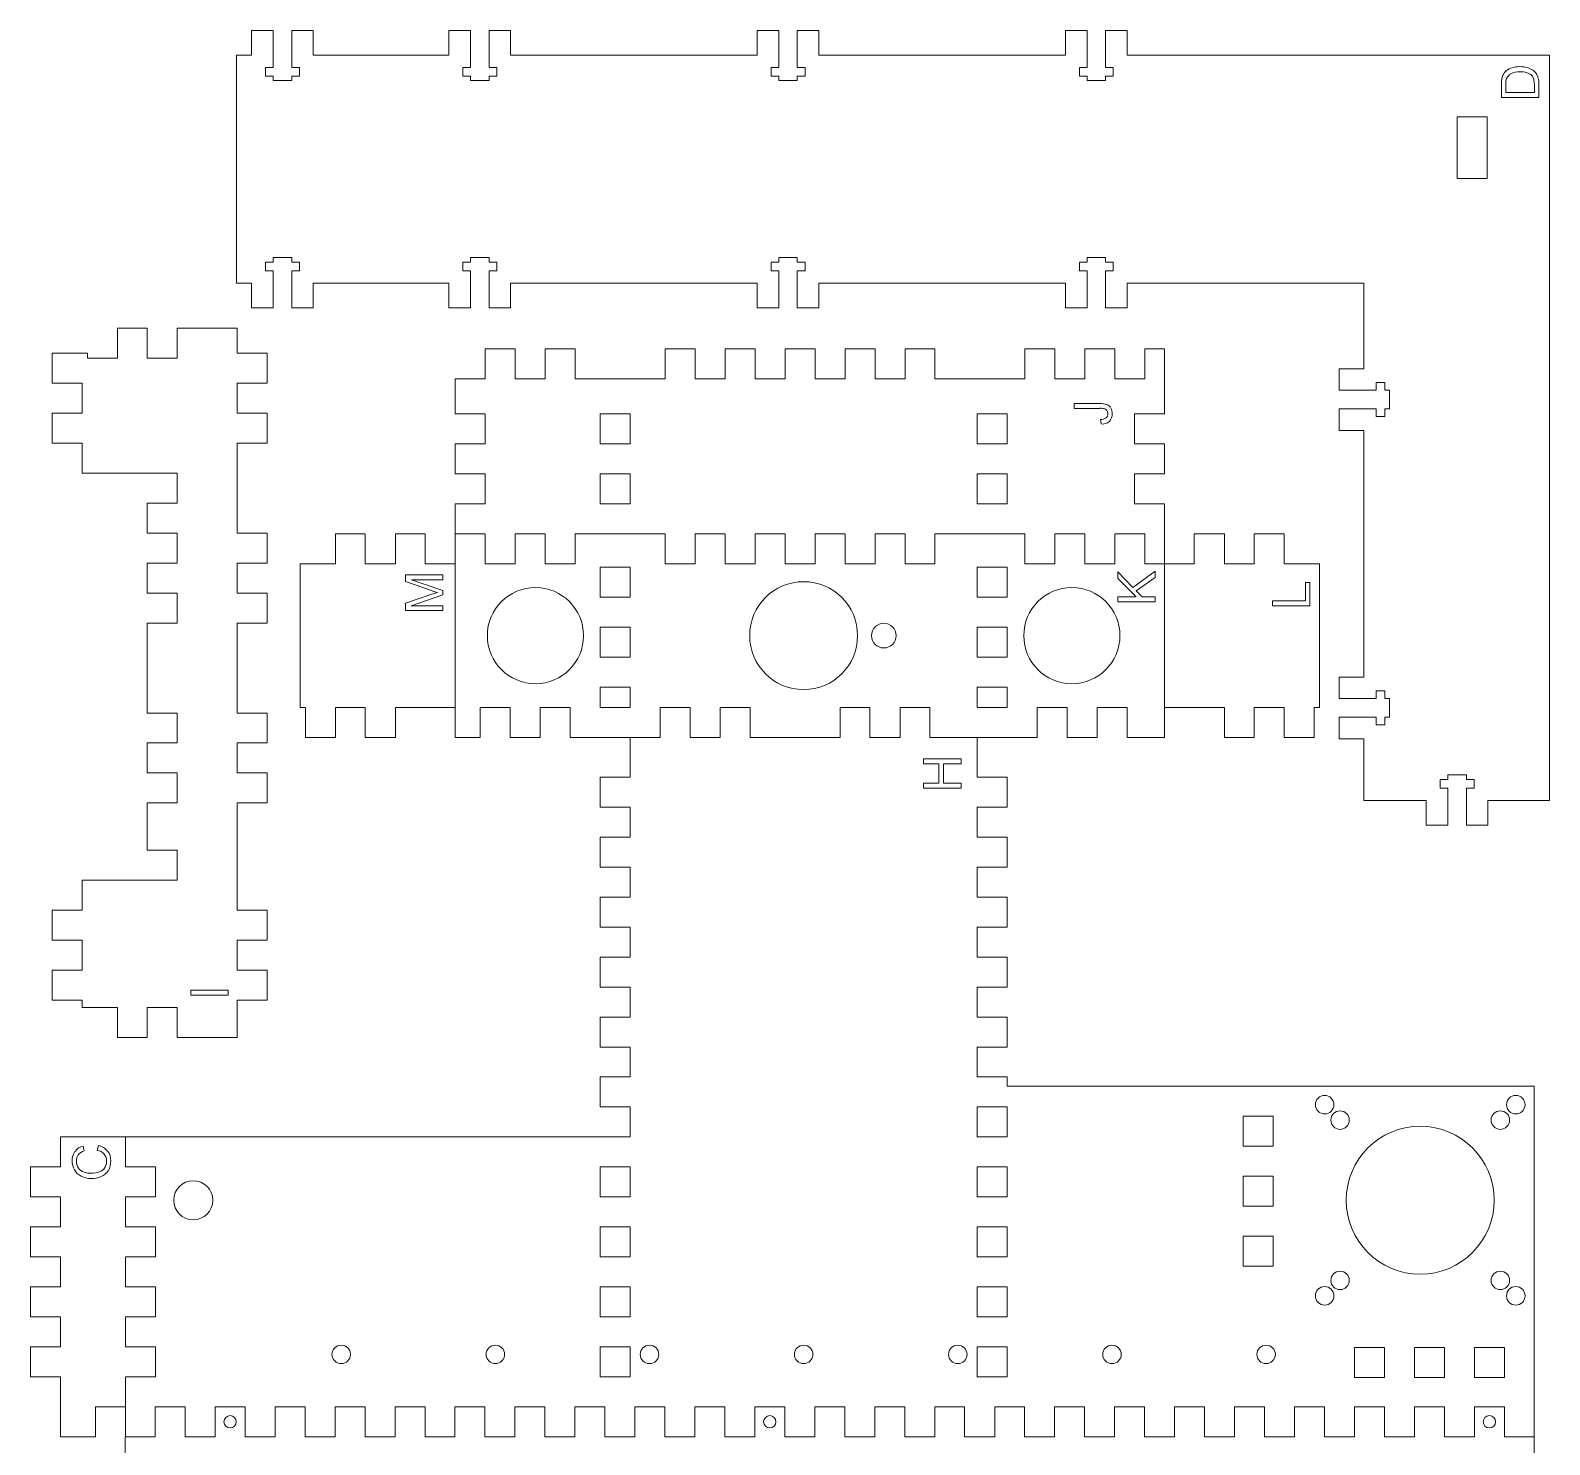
# Model space of a CAD drawing. Header units: millimetres. Extents: x 936 to 2708, y -212 to 661.
# Drawn here: x 936.4 to 1182.8, y -16 to 213.3 of the extents above; entities that cross this region are included whole.
import ezdxf

# ---------------------------------------------------------------- set-up
doc = ezdxf.new("R2010")
doc.units = ezdxf.units.MM
doc.header["$MEASUREMENT"] = 0
doc.layers.add('Text Outline', color=5, linetype='Continuous')

msp = doc.modelspace()

# ---------------------------------------------------------------- linework, layer by layer
at = {"color": 1, "lineweight": 0}
for p, q in [((972.33, 209.3), (972.33, 213.3)), ((972.33, 213.3), (975.83, 213.3)), ((975.83, 213.3), (975.83, 207.3)), ((978.83, 207.3), (978.83, 213.3)), ((978.83, 213.3), (982.33, 213.3)), ((982.33, 213.3), (982.33, 209.3)), ((1004.33, 209.3), (1004.33, 213.3)), ((1004.33, 213.3), (1007.83, 213.3)), ((1007.83, 213.3), (1007.83, 207.3)), ((1010.83, 207.3), (1010.83, 213.3)), ((1010.83, 213.3), (1014.33, 213.3)), ((1014.33, 213.3), (1014.33, 209.3)), ((1054.33, 209.3), (1054.33, 213.3)), ((1054.33, 213.3), (1057.83, 213.3)), ((1057.83, 213.3), (1057.83, 207.3)), ((1060.83, 207.3), (1060.83, 213.3)), ((1060.83, 213.3), (1064.33, 213.3)), ((1064.33, 213.3), (1064.33, 209.3)), ((1104.33, 209.3), (1104.33, 213.3)), ((1104.33, 213.3), (1107.83, 213.3)), ((1107.83, 213.3), (1107.83, 207.3)), ((1110.83, 207.3), (1110.83, 213.3)), ((1110.83, 213.3), (1114.33, 213.3)), ((1114.33, 213.3), (1114.33, 209.3)), ((969.89, 172.3), (969.89, 209.3)), ((969.89, 209.3), (972.33, 209.3)), ((975.83, 207.3), (974.58, 207.3)), ((974.58, 207.3), (974.58, 205.9)), ((980.08, 207.3), (978.83, 207.3)), ((980.08, 205.9), (980.08, 207.3)), ((982.33, 209.3), (1004.33, 209.3)), ((1007.83, 207.3), (1006.58, 207.3)), ((1006.58, 207.3), (1006.58, 205.9)), ((1012.08, 207.3), (1010.83, 207.3)), ((1012.08, 205.9), (1012.08, 207.3)), ((1014.33, 209.3), (1054.33, 209.3)), ((1057.83, 207.3), (1056.58, 207.3)), ((1056.58, 207.3), (1056.58, 205.9)), ((1062.08, 207.3), (1060.83, 207.3)), ((1062.08, 205.9), (1062.08, 207.3)), ((1064.33, 209.3), (1104.33, 209.3)), ((1107.83, 207.3), (1106.58, 207.3)), ((1106.58, 207.3), (1106.58, 205.9)), ((1112.08, 207.3), (1110.83, 207.3)), ((1112.08, 205.9), (1112.08, 207.3)), ((1114.33, 209.3), (1182.84, 209.3)), ((1182.84, 209.3), (1182.84, 88.44)), ((974.58, 205.9), (975.83, 205.9)), ((975.83, 205.9), (975.83, 205.15)), ((975.83, 205.15), (978.83, 205.15)), ((978.83, 205.15), (978.83, 205.9)), ((978.83, 205.9), (980.08, 205.9)), ((1006.58, 205.9), (1007.83, 205.9)), ((1007.83, 205.9), (1007.83, 205.15)), ((1007.83, 205.15), (1010.83, 205.15)), ((1010.83, 205.15), (1010.83, 205.9)), ((1010.83, 205.9), (1012.08, 205.9)), ((1056.58, 205.9), (1057.83, 205.9)), ((1057.83, 205.9), (1057.83, 205.15)), ((1057.83, 205.15), (1060.83, 205.15)), ((1060.83, 205.15), (1060.83, 205.9)), ((1060.83, 205.9), (1062.08, 205.9)), ((1106.58, 205.9), (1107.83, 205.9)), ((1107.83, 205.9), (1107.83, 205.15)), ((1107.83, 205.15), (1110.83, 205.15)), ((1110.83, 205.15), (1110.83, 205.9)), ((1110.83, 205.9), (1112.08, 205.9)), ((1167.84, 189.3), (1167.84, 199.3)), ((1167.84, 199.3), (1172.71, 199.3)), ((1172.71, 199.3), (1172.71, 189.3)), ((1172.71, 189.3), (1167.84, 189.3)), ((975.83, 175.7), (974.58, 175.7)), ((974.58, 175.7), (974.58, 174.3)), ((978.83, 176.45), (975.83, 176.45)), ((975.83, 176.45), (975.83, 175.7)), ((978.83, 175.7), (978.83, 176.45)), ((980.08, 175.7), (978.83, 175.7)), ((980.08, 174.3), (980.08, 175.7)), ((1007.83, 175.7), (1006.58, 175.7)), ((1006.58, 175.7), (1006.58, 174.3)), ((1010.83, 176.45), (1007.83, 176.45)), ((1007.83, 176.45), (1007.83, 175.7)), ((1010.83, 175.7), (1010.83, 176.45)), ((1012.08, 175.7), (1010.83, 175.7)), ((1012.08, 174.3), (1012.08, 175.7)), ((1057.83, 175.7), (1056.58, 175.7)), ((1056.58, 175.7), (1056.58, 174.3)), ((1060.83, 176.45), (1057.83, 176.45)), ((1057.83, 176.45), (1057.83, 175.7)), ((1060.83, 175.7), (1060.83, 176.45)), ((1062.08, 175.7), (1060.83, 175.7)), ((1062.08, 174.3), (1062.08, 175.7)), ((1107.83, 175.7), (1106.58, 175.7)), ((1106.58, 175.7), (1106.58, 174.3)), ((1110.83, 176.45), (1107.83, 176.45)), ((1107.83, 176.45), (1107.83, 175.7)), ((1110.83, 175.7), (1110.83, 176.45)), ((1112.08, 175.7), (1110.83, 175.7)), ((1112.08, 174.3), (1112.08, 175.7)), ((974.58, 174.3), (975.83, 174.3)), ((975.83, 174.3), (975.83, 168.3)), ((978.83, 168.3), (978.83, 174.3)), ((978.83, 174.3), (980.08, 174.3)), ((1006.58, 174.3), (1007.83, 174.3)), ((1007.83, 174.3), (1007.83, 168.3)), ((1010.83, 168.3), (1010.83, 174.3)), ((1010.83, 174.3), (1012.08, 174.3)), ((1056.58, 174.3), (1057.83, 174.3)), ((1057.83, 174.3), (1057.83, 168.3)), ((1060.83, 168.3), (1060.83, 174.3)), ((1060.83, 174.3), (1062.08, 174.3)), ((1106.58, 174.3), (1107.83, 174.3)), ((1107.83, 174.3), (1107.83, 168.3)), ((1110.83, 168.3), (1110.83, 174.3)), ((1110.83, 174.3), (1112.08, 174.3)), ((972.33, 172.3), (969.89, 172.3)), ((972.33, 168.3), (972.33, 172.3)), ((1004.33, 172.3), (982.33, 172.3)), ((982.33, 172.3), (982.33, 168.3)), ((1004.33, 168.3), (1004.33, 172.3)), ((1054.33, 172.3), (1014.33, 172.3)), ((1014.33, 172.3), (1014.33, 168.3)), ((1054.33, 168.3), (1054.33, 172.3)), ((1104.33, 172.3), (1064.33, 172.3)), ((1064.33, 172.3), (1064.33, 168.3)), ((1104.33, 168.3), (1104.33, 172.3)), ((1152.71, 172.3), (1114.33, 172.3)), ((1114.33, 172.3), (1114.33, 168.3)), ((1152.71, 158.44), (1152.71, 172.3)), ((975.83, 168.3), (972.33, 168.3)), ((982.33, 168.3), (978.83, 168.3)), ((1007.83, 168.3), (1004.33, 168.3)), ((1014.33, 168.3), (1010.83, 168.3)), ((1057.83, 168.3), (1054.33, 168.3)), ((1064.33, 168.3), (1060.83, 168.3)), ((1107.83, 168.3), (1104.33, 168.3)), ((1114.33, 168.3), (1110.83, 168.3)), ((955.41, 165), (950.55, 165)), ((950.55, 165), (950.55, 160.14)), ((955.41, 160.14), (955.41, 165)), ((965.14, 165), (960.28, 165)), ((960.28, 165), (960.28, 160.14)), ((970, 165), (965.14, 165)), ((970, 160.95), (970, 165)), ((945.69, 160.95), (940, 160.95)), ((940, 160.95), (940, 156.09)), ((945.69, 160.14), (945.69, 160.95)), ((974.86, 160.95), (970, 160.95)), ((974.86, 156.09), (974.86, 160.95)), ((1010.22, 156.79), (1010.22, 161.65)), ((1010.22, 161.65), (1015.09, 161.65)), ((1015.09, 161.65), (1015.09, 156.79)), ((1019.95, 156.79), (1019.95, 161.65)), ((1019.95, 161.65), (1024.81, 161.65)), ((1024.81, 161.65), (1024.81, 156.79)), ((1039.4, 156.79), (1039.4, 161.65)), ((1039.4, 161.65), (1044.26, 161.65)), ((1044.26, 161.65), (1044.26, 156.79)), ((1049.12, 156.79), (1049.12, 161.65)), ((1049.12, 161.65), (1053.99, 161.65)), ((1053.99, 161.65), (1053.99, 156.79)), ((1058.85, 156.79), (1058.85, 161.65)), ((1058.85, 161.65), (1063.71, 161.65)), ((1063.71, 161.65), (1063.71, 156.79)), ((1068.57, 156.79), (1068.57, 161.65)), ((1068.57, 161.65), (1073.44, 161.65)), ((1073.44, 161.65), (1073.44, 156.79)), ((1078.3, 156.79), (1078.3, 161.65)), ((1078.3, 161.65), (1083.16, 161.65)), ((1083.16, 161.65), (1083.16, 156.79)), ((1097.75, 156.79), (1097.75, 161.65)), ((1097.75, 161.65), (1102.61, 161.65)), ((1102.61, 161.65), (1102.61, 156.79)), ((1107.47, 156.79), (1107.47, 161.65)), ((1107.47, 161.65), (1112.34, 161.65)), ((1112.34, 161.65), (1112.34, 156.79)), ((1117.2, 156.79), (1117.2, 161.65)), ((1117.2, 161.65), (1120.36, 161.65)), ((1120.36, 161.65), (1120.36, 151.1)), ((950.55, 160.14), (945.69, 160.14)), ((960.28, 160.14), (955.41, 160.14)), ((1148.71, 154.94), (1148.71, 158.44)), ((1148.71, 158.44), (1152.71, 158.44)), ((940, 156.09), (944.86, 156.09)), ((944.86, 156.09), (944.86, 151.23)), ((970, 151.23), (970, 156.09)), ((970, 156.09), (974.86, 156.09)), ((1005.36, 151.1), (1005.36, 156.79)), ((1005.36, 156.79), (1010.22, 156.79)), ((1015.09, 156.79), (1019.95, 156.79)), ((1024.81, 156.79), (1039.4, 156.79)), ((1044.26, 156.79), (1049.12, 156.79)), ((1053.99, 156.79), (1058.85, 156.79)), ((1063.71, 156.79), (1068.57, 156.79)), ((1073.44, 156.79), (1078.3, 156.79)), ((1083.16, 156.79), (1097.75, 156.79)), ((1102.61, 156.79), (1107.47, 156.79)), ((1112.34, 156.79), (1117.2, 156.79)), ((1156.11, 156.19), (1154.71, 156.19)), ((1154.71, 156.19), (1154.71, 154.94)), ((1156.11, 154.94), (1156.11, 156.19)), ((1154.71, 154.94), (1148.71, 154.94)), ((1156.86, 154.94), (1156.11, 154.94)), ((1156.86, 151.94), (1156.86, 154.94)), ((944.86, 151.23), (940, 151.23)), ((940, 151.23), (940, 146.36)), ((974.86, 151.23), (970, 151.23)), ((974.86, 146.36), (974.86, 151.23)), ((1010.22, 151.1), (1005.36, 151.1)), ((1010.22, 146.24), (1010.22, 151.1)), ((1028.86, 151.1), (1033.72, 151.1)), ((1028.86, 146.24), (1028.86, 151.1)), ((1033.72, 151.1), (1033.72, 146.24)), ((1090, 151.1), (1094.86, 151.1)), ((1090, 146.24), (1090, 151.1)), ((1094.86, 151.1), (1094.86, 146.24)), ((1120.36, 151.1), (1115.5, 151.1)), ((1115.5, 151.1), (1115.5, 146.24)), ((1148.71, 148.44), (1148.71, 151.94)), ((1148.71, 151.94), (1154.71, 151.94)), ((1154.71, 151.94), (1154.71, 150.69)), ((1154.71, 150.69), (1156.11, 150.69)), ((1156.11, 150.69), (1156.11, 151.94)), ((1156.11, 151.94), (1156.86, 151.94)), ((1152.71, 148.44), (1148.71, 148.44)), ((1152.71, 108.44), (1152.71, 148.44)), ((940, 146.36), (944.86, 146.36)), ((944.86, 146.36), (944.86, 141.5)), ((970, 131.78), (970, 146.36)), ((970, 146.36), (974.86, 146.36)), ((1005.36, 141.37), (1005.36, 146.24)), ((1005.36, 146.24), (1010.22, 146.24)), ((1033.72, 146.24), (1028.86, 146.24)), ((1094.86, 146.24), (1090, 146.24)), ((1115.5, 146.24), (1120.36, 146.24)), ((1120.36, 146.24), (1120.36, 141.37)), ((944.86, 141.5), (955.41, 141.5)), ((955.41, 141.5), (960.28, 141.5)), ((960.28, 141.5), (960.28, 136.64)), ((1010.22, 141.37), (1005.36, 141.37)), ((1010.22, 136.51), (1010.22, 141.37)), ((1028.86, 141.37), (1033.72, 141.37)), ((1028.86, 136.51), (1028.86, 141.37)), ((1033.72, 141.37), (1033.72, 136.51)), ((1090, 141.37), (1094.86, 141.37)), ((1090, 136.51), (1090, 141.37)), ((1094.86, 141.37), (1094.86, 136.51)), ((1120.36, 141.37), (1115.5, 141.37)), ((1115.5, 141.37), (1115.5, 136.51)), ((960.28, 136.64), (955.41, 136.64)), ((955.41, 136.64), (955.41, 131.78)), ((1005.36, 131.65), (1005.36, 136.51)), ((1005.36, 136.51), (1010.22, 136.51)), ((1033.72, 136.51), (1028.86, 136.51)), ((1094.86, 136.51), (1090, 136.51)), ((1115.5, 136.51), (1120.36, 136.51)), ((1120.36, 136.51), (1120.36, 126.79)), ((955.41, 131.78), (960.28, 131.78)), ((960.28, 131.78), (960.28, 126.91)), ((974.86, 131.78), (970, 131.78)), ((974.86, 126.91), (974.86, 131.78)), ((985.91, 126.79), (985.91, 131.65)), ((985.91, 131.65), (990.77, 131.65)), ((990.77, 131.65), (990.77, 126.79)), ((995.64, 126.79), (995.64, 131.65)), ((995.64, 131.65), (1000.5, 131.65)), ((1000.5, 131.65), (1000.5, 126.79)), ((1005.36, 131.65), (1005.36, 98.65)), ((1010.22, 131.65), (1005.36, 131.65)), ((1010.22, 126.79), (1010.22, 131.65)), ((1019.95, 131.65), (1015.09, 131.65)), ((1015.09, 131.65), (1015.09, 126.79)), ((1019.95, 126.79), (1019.95, 131.65)), ((1039.4, 131.65), (1024.81, 131.65)), ((1024.81, 131.65), (1024.81, 126.79)), ((1039.4, 126.79), (1039.4, 131.65)), ((1049.12, 131.65), (1044.26, 131.65)), ((1044.26, 131.65), (1044.26, 126.79)), ((1049.12, 126.79), (1049.12, 131.65)), ((1058.85, 131.65), (1053.99, 131.65)), ((1053.99, 131.65), (1053.99, 126.79)), ((1058.85, 126.79), (1058.85, 131.65)), ((1068.57, 131.65), (1063.71, 131.65)), ((1063.71, 131.65), (1063.71, 126.79)), ((1068.57, 126.79), (1068.57, 131.65)), ((1078.3, 131.65), (1073.44, 131.65)), ((1073.44, 131.65), (1073.44, 126.79)), ((1078.3, 126.79), (1078.3, 131.65)), ((1097.75, 131.65), (1083.16, 131.65)), ((1083.16, 131.65), (1083.16, 126.79)), ((1097.75, 126.79), (1097.75, 131.65)), ((1107.47, 131.65), (1102.61, 131.65)), ((1102.61, 131.65), (1102.61, 126.79)), ((1107.47, 126.79), (1107.47, 131.65)), ((1117.2, 131.65), (1112.34, 131.65)), ((1112.34, 131.65), (1112.34, 126.79)), ((1117.2, 126.79), (1117.2, 131.65)), ((1125.22, 126.79), (1125.22, 131.65)), ((1125.22, 131.65), (1130.09, 131.65)), ((1130.09, 131.65), (1130.09, 126.79)), ((1134.95, 126.79), (1134.95, 131.65)), ((1134.95, 131.65), (1139.81, 131.65)), ((1139.81, 131.65), (1139.81, 126.79)), ((960.28, 126.91), (955.41, 126.91)), ((955.41, 126.91), (955.41, 122.05)), ((970, 122.05), (970, 126.91)), ((970, 126.91), (974.86, 126.91)), ((980.22, 103.51), (980.22, 126.79)), ((980.22, 126.79), (985.91, 126.79)), ((990.77, 126.79), (995.64, 126.79)), ((1000.5, 126.79), (1005.36, 126.79)), ((1015.09, 126.79), (1010.22, 126.79)), ((1024.81, 126.79), (1019.95, 126.79)), ((1028.86, 121.38), (1028.86, 126.24)), ((1028.86, 126.24), (1033.72, 126.24)), ((1033.72, 126.24), (1033.72, 121.38)), ((1044.26, 126.79), (1039.4, 126.79)), ((1053.99, 126.79), (1049.12, 126.79)), ((1063.71, 126.79), (1058.85, 126.79)), ((1073.44, 126.79), (1068.57, 126.79)), ((1083.16, 126.79), (1078.3, 126.79)), ((1094.86, 126.24), (1090, 126.24)), ((1090, 126.24), (1090, 121.38)), ((1094.86, 121.38), (1094.86, 126.24)), ((1102.61, 126.79), (1097.75, 126.79)), ((1112.34, 126.79), (1107.47, 126.79)), ((1120.36, 126.79), (1117.2, 126.79)), ((1120.36, 98.65), (1120.36, 126.79)), ((1120.36, 126.79), (1125.22, 126.79)), ((1130.09, 126.79), (1134.95, 126.79)), ((1139.81, 126.79), (1145.5, 126.79)), ((1145.5, 126.79), (1145.5, 103.51)), ((955.41, 122.05), (960.28, 122.05)), ((960.28, 122.05), (960.28, 117.19)), ((974.86, 122.05), (970, 122.05)), ((974.86, 117.19), (974.86, 122.05)), ((1033.72, 121.38), (1028.86, 121.38)), ((1090, 121.38), (1094.86, 121.38)), ((960.28, 117.19), (955.41, 117.19)), ((955.41, 117.19), (955.41, 102.6)), ((970, 102.6), (970, 117.19)), ((970, 117.19), (974.86, 117.19)), ((1028.86, 111.65), (1028.86, 116.52)), ((1028.86, 116.52), (1033.72, 116.52)), ((1033.72, 116.52), (1033.72, 111.65)), ((1094.86, 116.52), (1090, 116.52)), ((1090, 116.52), (1090, 111.65)), ((1094.86, 111.65), (1094.86, 116.52)), ((1033.72, 111.65), (1028.86, 111.65)), ((1090, 111.65), (1094.86, 111.65)), ((1148.71, 104.94), (1148.71, 108.44)), ((1148.71, 108.44), (1152.71, 108.44)), ((1033.72, 106.79), (1028.86, 106.79)), ((1028.86, 106.79), (1028.86, 103.51)), ((1033.72, 103.51), (1033.72, 106.79)), ((1090, 103.51), (1090, 106.79)), ((1090, 106.79), (1094.86, 106.79)), ((1094.86, 106.79), (1094.86, 103.51)), ((1156.11, 106.19), (1154.71, 106.19)), ((1154.71, 106.19), (1154.71, 104.94)), ((1156.11, 104.94), (1156.11, 106.19)), ((981.05, 103.51), (980.22, 103.51)), ((981.05, 98.65), (981.05, 103.51)), ((990.77, 103.51), (985.91, 103.51)), ((985.91, 103.51), (985.91, 98.65)), ((990.77, 98.65), (990.77, 103.51)), ((1000.5, 103.51), (995.64, 103.51)), ((995.64, 103.51), (995.64, 98.65)), ((1005.36, 103.51), (1000.5, 103.51)), ((1009.41, 98.65), (1009.41, 103.51)), ((1009.41, 103.51), (1014.27, 103.51)), ((1014.27, 103.51), (1014.27, 98.65)), ((1019.14, 98.65), (1019.14, 103.51)), ((1019.14, 103.51), (1024, 103.51)), ((1024, 103.51), (1024, 98.65)), ((1028.86, 103.51), (1033.72, 103.51)), ((1038.59, 98.65), (1038.59, 103.51)), ((1038.59, 103.51), (1043.45, 103.51)), ((1043.45, 103.51), (1043.45, 98.65)), ((1048.31, 98.65), (1048.31, 103.51)), ((1048.31, 103.51), (1053.17, 103.51)), ((1053.17, 103.51), (1053.17, 98.65)), ((1067.76, 98.65), (1067.76, 103.51)), ((1067.76, 103.51), (1072.62, 103.51)), ((1072.62, 103.51), (1072.62, 98.65)), ((1077.49, 98.65), (1077.49, 103.51)), ((1077.49, 103.51), (1082.35, 103.51)), ((1082.35, 103.51), (1082.35, 98.65)), ((1094.86, 103.51), (1090, 103.51)), ((1099.72, 98.65), (1099.72, 103.51)), ((1099.72, 103.51), (1104.59, 103.51)), ((1104.59, 103.51), (1104.59, 98.65)), ((1109.45, 98.65), (1109.45, 103.51)), ((1109.45, 103.51), (1114.31, 103.51)), ((1114.31, 103.51), (1114.31, 98.65)), ((1125.22, 103.51), (1120.36, 103.51)), ((1130.09, 103.51), (1125.22, 103.51)), ((1130.09, 98.65), (1130.09, 103.51)), ((1139.81, 103.51), (1134.95, 103.51)), ((1134.95, 103.51), (1134.95, 98.65)), ((1139.81, 98.65), (1139.81, 103.51)), ((1145.5, 103.51), (1144.67, 103.51)), ((1144.67, 103.51), (1144.67, 98.65)), ((1154.71, 104.94), (1148.71, 104.94)), ((1156.86, 104.94), (1156.11, 104.94)), ((1156.86, 101.94), (1156.86, 104.94)), ((955.41, 102.6), (960.28, 102.6)), ((960.28, 102.6), (960.28, 97.74)), ((974.86, 102.6), (970, 102.6)), ((974.86, 97.74), (974.86, 102.6)), ((1148.71, 98.44), (1148.71, 101.94)), ((1148.71, 101.94), (1154.71, 101.94)), ((1154.71, 101.94), (1154.71, 100.69)), ((1156.11, 100.69), (1156.11, 101.94)), ((1156.11, 101.94), (1156.86, 101.94)), ((985.91, 98.65), (981.05, 98.65)), ((995.64, 98.65), (990.77, 98.65)), ((1005.36, 98.65), (1009.41, 98.65)), ((1014.27, 98.65), (1019.14, 98.65)), ((1024, 98.65), (1038.59, 98.65)), ((1033.72, 92.2), (1033.72, 98.65)), ((1043.45, 98.65), (1048.31, 98.65)), ((1053.17, 98.65), (1067.76, 98.65)), ((1072.62, 98.65), (1077.49, 98.65)), ((1082.35, 98.65), (1094.86, 98.65)), ((1090, 92.2), (1090, 98.65)), ((1094.86, 98.65), (1099.72, 98.65)), ((1104.59, 98.65), (1109.45, 98.65)), ((1114.31, 98.65), (1120.36, 98.65)), ((1134.95, 98.65), (1130.09, 98.65)), ((1144.67, 98.65), (1139.81, 98.65)), ((1154.71, 100.69), (1156.11, 100.69)), ((960.28, 97.74), (955.41, 97.74)), ((955.41, 97.74), (955.41, 92.88)), ((970, 92.88), (970, 97.74)), ((970, 97.74), (974.86, 97.74)), ((1152.71, 98.44), (1148.71, 98.44)), ((1152.71, 88.44), (1152.71, 98.44)), ((955.41, 92.88), (960.28, 92.88)), ((960.28, 92.88), (960.28, 88.01)), ((974.86, 92.88), (970, 92.88)), ((974.86, 88.01), (974.86, 92.88)), ((1028.86, 87.34), (1028.86, 92.2)), ((1028.86, 92.2), (1033.72, 92.2)), ((1090, 92.2), (1094.86, 92.2)), ((1094.86, 92.2), (1090, 92.2)), ((1094.86, 87.34), (1094.86, 92.2)), ((1166.34, 91.84), (1165.09, 91.84)), ((1165.09, 91.84), (1165.09, 90.44)), ((1169.34, 92.59), (1166.34, 92.59)), ((1166.34, 92.59), (1166.34, 91.84)), ((1169.34, 91.84), (1169.34, 92.59)), ((1170.59, 91.84), (1169.34, 91.84)), ((1170.59, 90.44), (1170.59, 91.84)), ((1165.09, 90.44), (1166.34, 90.44)), ((1166.34, 90.44), (1166.34, 84.44)), ((1169.34, 84.44), (1169.34, 90.44)), ((1169.34, 90.44), (1170.59, 90.44)), ((960.28, 88.01), (955.41, 88.01)), ((955.41, 88.01), (955.41, 80.36)), ((970, 70.64), (970, 88.01)), ((970, 88.01), (974.86, 88.01)), ((1033.72, 87.34), (1028.86, 87.34)), ((1033.72, 82.48), (1033.72, 87.34)), ((1090, 82.48), (1090, 87.34)), ((1090, 87.34), (1094.86, 87.34)), ((1162.84, 88.44), (1152.71, 88.44)), ((1162.84, 84.44), (1162.84, 88.44)), ((1182.84, 88.44), (1172.84, 88.44)), ((1172.84, 88.44), (1172.84, 84.44)), ((1166.34, 84.44), (1162.84, 84.44)), ((1172.84, 84.44), (1169.34, 84.44)), ((1028.86, 77.62), (1028.86, 82.48)), ((1028.86, 82.48), (1033.72, 82.48)), ((1094.86, 82.48), (1090, 82.48)), ((1094.86, 77.62), (1094.86, 82.48)), ((955.41, 80.36), (960.28, 80.36)), ((960.28, 80.36), (960.28, 75.5)), ((1033.72, 77.62), (1028.86, 77.62)), ((1033.72, 72.75), (1033.72, 77.62)), ((1090, 72.75), (1090, 77.62)), ((1090, 77.62), (1094.86, 77.62)), ((955.41, 75.5), (944.86, 75.5)), ((944.86, 75.5), (944.86, 70.64)), ((960.28, 75.5), (955.41, 75.5)), ((1028.86, 67.89), (1028.86, 72.75)), ((1028.86, 72.75), (1033.72, 72.75)), ((1094.86, 72.75), (1090, 72.75)), ((1094.86, 67.89), (1094.86, 72.75)), ((944.86, 70.64), (940, 70.64)), ((940, 70.64), (940, 65.78)), ((974.86, 70.64), (970, 70.64)), ((974.86, 65.78), (974.86, 70.64)), ((1033.72, 67.89), (1028.86, 67.89)), ((1033.72, 63.03), (1033.72, 67.89)), ((1090, 63.03), (1090, 67.89)), ((1090, 67.89), (1094.86, 67.89)), ((940, 65.78), (944.86, 65.78)), ((944.86, 65.78), (944.86, 60.91)), ((970, 60.91), (970, 65.78)), ((970, 65.78), (974.86, 65.78)), ((1028.86, 58.17), (1028.86, 63.03)), ((1028.86, 63.03), (1033.72, 63.03)), ((1094.86, 63.03), (1090, 63.03)), ((1094.86, 58.17), (1094.86, 63.03)), ((944.86, 60.91), (940, 60.91)), ((940, 60.91), (940, 56.05)), ((974.86, 60.91), (970, 60.91)), ((974.86, 56.05), (974.86, 60.91)), ((1033.72, 58.17), (1028.86, 58.17)), ((1033.72, 53.3), (1033.72, 58.17)), ((1090, 53.3), (1090, 58.17)), ((1090, 58.17), (1094.86, 58.17)), ((940, 56.05), (944.86, 56.05)), ((944.86, 56.05), (944.86, 54.86)), ((944.86, 54.86), (950.55, 54.86)), ((950.55, 54.86), (950.55, 50)), ((955.41, 50), (955.41, 54.86)), ((955.41, 54.86), (960.28, 54.86)), ((960.28, 54.86), (960.28, 50)), ((970, 50), (970, 56.05)), ((970, 56.05), (974.86, 56.05)), ((1028.86, 48.44), (1028.86, 53.3)), ((1028.86, 53.3), (1033.72, 53.3)), ((1094.86, 53.3), (1090, 53.3)), ((1094.86, 48.44), (1094.86, 53.3)), ((950.55, 50), (955.41, 50)), ((960.28, 50), (965.14, 50)), ((965.14, 50), (970, 50)), ((1033.72, 48.44), (1028.86, 48.44)), ((1033.72, 43.58), (1033.72, 48.44)), ((1090, 43.58), (1090, 48.44)), ((1090, 48.44), (1094.86, 48.44)), ((1028.86, 38.72), (1028.86, 43.58)), ((1028.86, 43.58), (1033.72, 43.58)), ((1094.86, 43.58), (1090, 43.58)), ((1094.86, 42.09), (1094.86, 43.58)), ((1180.36, 42.09), (1094.86, 42.09)), ((1180.36, -14.77), (1180.36, 42.09)), ((1033.72, 38.72), (1028.86, 38.72)), ((1033.72, 33.85), (1033.72, 38.72)), ((1090, 33.85), (1090, 38.72)), ((1090, 38.72), (1094.86, 38.72)), ((1094.86, 38.72), (1094.86, 33.85)), ((1138, 37.23), (1133.14, 37.23)), ((1133.14, 37.23), (1133.14, 32.37)), ((1138, 32.37), (1138, 37.23)), ((941.31, 28.99), (941.31, 33.85)), ((941.31, 33.85), (951.86, 33.85)), ((951.86, 33.85), (951.86, 28.99)), ((951.86, 33.85), (1033.72, 33.85)), ((1094.86, 33.85), (1090, 33.85)), ((1133.14, 32.37), (1138, 32.37)), ((936.45, 24.13), (936.45, 28.99)), ((936.45, 28.99), (941.31, 28.99)), ((951.86, 28.99), (956.72, 28.99)), ((956.72, 28.99), (956.72, 24.13)), ((1033.72, 28.99), (1028.86, 28.99)), ((1028.86, 28.99), (1028.86, 24.13)), ((1033.72, 24.13), (1033.72, 28.99)), ((1090, 24.13), (1090, 28.99)), ((1090, 28.99), (1094.86, 28.99)), ((1094.86, 28.99), (1094.86, 24.13)), ((1138, 27.5), (1133.14, 27.5)), ((1133.14, 27.5), (1133.14, 22.64)), ((1138, 22.64), (1138, 27.5)), ((941.31, 24.13), (936.45, 24.13)), ((941.31, 19.27), (941.31, 24.13)), ((956.72, 24.13), (951.86, 24.13)), ((951.86, 24.13), (951.86, 19.27)), ((1028.86, 24.13), (1033.72, 24.13)), ((1094.86, 24.13), (1090, 24.13)), ((1133.14, 22.64), (1138, 22.64)), ((936.45, 14.4), (936.45, 19.27)), ((936.45, 19.27), (941.31, 19.27)), ((951.86, 19.27), (956.72, 19.27)), ((956.72, 19.27), (956.72, 14.4)), ((1033.72, 19.27), (1028.86, 19.27)), ((1028.86, 19.27), (1028.86, 14.4)), ((1033.72, 14.4), (1033.72, 19.27)), ((1090, 14.4), (1090, 19.27)), ((1090, 19.27), (1094.86, 19.27)), ((1094.86, 19.27), (1094.86, 14.4)), ((1138, 17.78), (1133.14, 17.78)), ((1133.14, 17.78), (1133.14, 12.92)), ((1138, 12.92), (1138, 17.78)), ((941.31, 14.4), (936.45, 14.4)), ((941.31, 9.54), (941.31, 14.4)), ((956.72, 14.4), (951.86, 14.4)), ((951.86, 14.4), (951.86, 9.54)), ((1028.86, 14.4), (1033.72, 14.4)), ((1094.86, 14.4), (1090, 14.4)), ((1133.14, 12.92), (1138, 12.92)), ((936.45, 4.68), (936.45, 9.54)), ((936.45, 9.54), (941.31, 9.54)), ((951.86, 9.54), (956.72, 9.54)), ((956.72, 9.54), (956.72, 4.68)), ((1033.72, 9.54), (1028.86, 9.54)), ((1028.86, 9.54), (1028.86, 4.68)), ((1033.72, 4.68), (1033.72, 9.54)), ((1090, 4.68), (1090, 9.54)), ((1090, 9.54), (1094.86, 9.54)), ((1094.86, 9.54), (1094.86, 4.68)), ((941.31, 4.68), (936.45, 4.68)), ((941.31, -0.18), (941.31, 4.68)), ((956.72, 4.68), (951.86, 4.68)), ((951.86, 4.68), (951.86, -0.18)), ((1028.86, 4.68), (1033.72, 4.68)), ((1094.86, 4.68), (1090, 4.68)), ((936.45, -5.05), (936.45, -0.18)), ((936.45, -0.18), (941.31, -0.18)), ((951.86, -0.18), (956.72, -0.18)), ((956.72, -0.18), (956.72, -5.05)), ((1033.72, -0.18), (1028.86, -0.18)), ((1028.86, -0.18), (1028.86, -5.05)), ((1033.72, -5.05), (1033.72, -0.18)), ((1090, -5.05), (1090, -0.18)), ((1090, -0.18), (1094.86, -0.18)), ((1094.86, -0.18), (1094.86, -5.05)), ((1151.19, -5.13), (1151.19, -0.27)), ((1151.19, -0.27), (1156.05, -0.27)), ((1156.05, -0.27), (1156.05, -5.13)), ((1160.91, -5.13), (1160.91, -0.27)), ((1160.91, -0.27), (1165.77, -0.27)), ((1165.77, -0.27), (1165.77, -5.13)), ((1170.64, -5.13), (1170.64, -0.27)), ((1170.64, -0.27), (1175.5, -0.27)), ((1175.5, -0.27), (1175.5, -5.13)), ((941.31, -5.05), (936.45, -5.05)), ((941.31, -14.77), (941.31, -5.05)), ((956.72, -5.05), (951.86, -5.05)), ((951.86, -5.05), (951.86, -14.77)), ((1028.86, -5.05), (1033.72, -5.05)), ((1094.86, -5.05), (1090, -5.05)), ((1156.05, -5.13), (1151.19, -5.13)), ((1165.77, -5.13), (1160.91, -5.13)), ((1175.5, -5.13), (1170.64, -5.13)), ((951.86, -9.91), (947, -9.91)), ((947, -9.91), (947, -14.77)), ((956.69, -14.77), (956.69, -9.91)), ((956.69, -9.91), (961.55, -9.91)), ((961.55, -9.91), (961.55, -14.77)), ((966.41, -14.77), (966.41, -9.91)), ((966.41, -9.91), (971.27, -9.91)), ((971.27, -9.91), (971.27, -14.77)), ((976.14, -14.77), (976.14, -9.91)), ((976.14, -9.91), (981, -9.91)), ((981, -9.91), (981, -14.77)), ((985.86, -14.77), (985.86, -9.91)), ((985.86, -9.91), (990.72, -9.91)), ((990.72, -9.91), (990.72, -14.77)), ((995.59, -14.77), (995.59, -9.91)), ((995.59, -9.91), (1000.45, -9.91)), ((1000.45, -9.91), (1000.45, -14.77)), ((1005.31, -14.77), (1005.31, -9.91)), ((1005.31, -9.91), (1010.17, -9.91)), ((1010.17, -9.91), (1010.17, -14.77)), ((1015.04, -14.77), (1015.04, -9.91)), ((1015.04, -9.91), (1019.9, -9.91)), ((1019.9, -9.91), (1019.9, -14.77)), ((1024.76, -14.77), (1024.76, -9.91)), ((1024.76, -9.91), (1029.62, -9.91)), ((1029.62, -9.91), (1029.62, -14.77)), ((1034.49, -14.77), (1034.49, -9.91)), ((1034.49, -9.91), (1039.35, -9.91)), ((1039.35, -9.91), (1039.35, -14.77)), ((1044.21, -14.77), (1044.21, -9.91)), ((1044.21, -9.91), (1049.07, -9.91)), ((1049.07, -9.91), (1049.07, -14.77)), ((1053.94, -14.77), (1053.94, -9.91)), ((1053.94, -9.91), (1058.8, -9.91)), ((1058.8, -9.91), (1058.8, -14.77)), ((1063.66, -14.77), (1063.66, -9.91)), ((1063.66, -9.91), (1068.52, -9.91)), ((1068.52, -9.91), (1068.52, -14.77)), ((1073.39, -14.77), (1073.39, -9.91)), ((1073.39, -9.91), (1078.25, -9.91)), ((1078.25, -9.91), (1078.25, -14.77)), ((1083.11, -14.77), (1083.11, -9.91)), ((1083.11, -9.91), (1087.97, -9.91)), ((1087.97, -9.91), (1087.97, -14.77)), ((1092.84, -14.77), (1092.84, -9.91)), ((1092.84, -9.91), (1097.7, -9.91)), ((1097.7, -9.91), (1097.7, -14.77)), ((1102.56, -14.77), (1102.56, -9.91)), ((1102.56, -9.91), (1107.42, -9.91)), ((1107.42, -9.91), (1107.42, -14.77)), ((1112.29, -14.77), (1112.29, -9.91)), ((1112.29, -9.91), (1117.15, -9.91)), ((1117.15, -9.91), (1117.15, -14.77)), ((1122.01, -14.77), (1122.01, -9.91)), ((1122.01, -9.91), (1126.87, -9.91)), ((1126.87, -9.91), (1126.87, -14.77)), ((1131.74, -14.77), (1131.74, -9.91)), ((1131.74, -9.91), (1136.6, -9.91)), ((1136.6, -9.91), (1136.6, -14.77)), ((1141.46, -14.77), (1141.46, -9.91)), ((1141.46, -9.91), (1146.32, -9.91)), ((1146.32, -9.91), (1146.32, -14.77)), ((1151.19, -14.77), (1151.19, -9.91)), ((1151.19, -9.91), (1156.05, -9.91)), ((1156.05, -9.91), (1156.05, -14.77)), ((1160.91, -14.77), (1160.91, -9.91)), ((1160.91, -9.91), (1165.77, -9.91)), ((1165.77, -9.91), (1165.77, -14.77)), ((1170.64, -14.77), (1170.64, -9.91)), ((1170.64, -9.91), (1175.5, -9.91)), ((1175.5, -9.91), (1175.5, -14.77)), ((947, -14.77), (941.31, -14.77)), ((951.82, -19.63), (951.82, -14.77)), ((951.82, -14.77), (956.69, -14.77)), ((961.55, -14.77), (966.41, -14.77)), ((971.27, -14.77), (976.14, -14.77)), ((981, -14.77), (985.86, -14.77)), ((990.72, -14.77), (995.59, -14.77)), ((1000.45, -14.77), (1005.31, -14.77)), ((1010.17, -14.77), (1015.04, -14.77)), ((1019.9, -14.77), (1024.76, -14.77)), ((1029.62, -14.77), (1034.49, -14.77)), ((1039.35, -14.77), (1044.21, -14.77)), ((1049.07, -14.77), (1053.94, -14.77)), ((1058.8, -14.77), (1063.66, -14.77)), ((1068.52, -14.77), (1073.39, -14.77)), ((1078.25, -14.77), (1083.11, -14.77)), ((1087.97, -14.77), (1092.84, -14.77)), ((1097.7, -14.77), (1102.56, -14.77)), ((1107.42, -14.77), (1112.29, -14.77)), ((1117.15, -14.77), (1122.01, -14.77)), ((1126.87, -14.77), (1131.74, -14.77)), ((1136.6, -14.77), (1141.46, -14.77)), ((1146.32, -14.77), (1151.19, -14.77)), ((1156.05, -14.77), (1160.91, -14.77)), ((1165.77, -14.77), (1170.64, -14.77)), ((1175.5, -14.77), (1180.36, -14.77)), ((1180.36, -14.77), (1180.36, -25.32))]:
    msp.add_line(p, q, dxfattribs=at)
for centre, radius in [((1061.86, 115.15), 8.75), ((1018.36, 115.15), 7.8), ((1105.36, 115.15), 7.8), ((1074.86, 115.15), 2), ((1146.36, 39.09), 1.5), ((1177.36, 39.09), 1.5), ((1148.86, 36.59), 1.5), ((1174.86, 36.59), 1.5), ((1161.86, 23.59), 12), ((962.86, 23.59), 3.17), ((1148.86, 10.59), 1.5), ((1174.86, 10.59), 1.5), ((1146.36, 8.09), 1.5), ((1177.36, 8.09), 1.5), ((986.86, -1.41), 1.5), ((1011.86, -1.41), 1.5), ((1036.86, -1.41), 1.5), ((1061.86, -1.41), 1.5), ((1086.86, -1.41), 1.5), ((1111.86, -1.41), 1.5), ((1136.86, -1.41), 1.5), ((968.84, -12.34), 1), ((1056.37, -12.34), 1), ((1173.07, -12.34), 1)]:
    msp.add_circle(centre, radius, dxfattribs=at)
at = {"layer": 'Text Outline', "lineweight": 0}
for p, q in [((1181.09, 202.41), (1181.09, 204.6)), ((1175.03, 204.5), (1175.03, 202.41)), ((1175.03, 202.41), (1181.09, 202.41)), ((1175.74, 204.49), (1175.74, 203.21)), ((1175.74, 203.21), (1180.37, 203.21)), ((1180.37, 203.21), (1180.37, 204.51)), ((1105.75, 152.01), (1105.75, 152.81)), ((1105.75, 152.81), (1109.88, 152.81)), ((1109.92, 152.01), (1105.75, 152.01)), ((1110.09, 149.48), (1109.99, 150.21)), ((997.29, 123.91), (997.29, 124.99)), ((997.29, 124.99), (1003.35, 124.99)), ((1001.51, 122.46), (997.29, 123.91)), ((1003.35, 124.22), (998.28, 124.22)), ((998.28, 124.22), (1003.35, 122.46)), ((1003.35, 124.99), (1003.35, 124.22)), ((1112.8, 124.43), (1112.8, 125.52)), ((1112.8, 125.52), (1115.25, 122.98)), ((1115.8, 121.42), (1112.8, 124.43)), ((1115.25, 122.98), (1118.86, 125.63)), ((1118.86, 124.57), (1115.79, 122.42)), ((1118.86, 125.63), (1118.86, 124.57)), ((1143.26, 120.8), (1143.26, 123.79)), ((1143.26, 123.79), (1143.98, 123.79)), ((1143.98, 123.79), (1143.98, 120)), ((997.29, 120.42), (1001.58, 121.85)), ((1003.35, 121.74), (998.19, 119.98)), ((1003.35, 122.46), (1003.35, 121.74)), ((1112.8, 120.62), (1112.8, 121.42)), ((1112.8, 121.42), (1115.8, 121.42)), ((1115.79, 122.42), (1116.76, 121.42)), ((1116.76, 121.42), (1118.86, 121.42)), ((1118.86, 121.42), (1118.86, 120.62)), ((1137.92, 120), (1137.92, 120.8)), ((1137.92, 120.8), (1143.26, 120.8)), ((997.29, 119.21), (997.29, 120.42)), ((1003.35, 119.21), (997.29, 119.21)), ((998.19, 119.98), (1003.35, 119.98)), ((1003.35, 119.98), (1003.35, 119.21)), ((1118.86, 120.62), (1112.8, 120.62)), ((1143.98, 120), (1137.92, 120)), ((1081.32, 94.38), (1081.32, 95.18)), ((1081.32, 95.18), (1087.38, 95.18)), ((1083.81, 94.38), (1081.32, 94.38)), ((1083.81, 91.23), (1083.81, 94.38)), ((1087.38, 94.38), (1084.52, 94.38)), ((1084.52, 94.38), (1084.52, 91.23)), ((1087.38, 95.18), (1087.38, 94.38)), ((1081.32, 90.43), (1081.32, 91.23)), ((1081.32, 91.23), (1083.81, 91.23)), ((1084.52, 91.23), (1087.38, 91.23)), ((1087.38, 91.23), (1087.38, 90.43)), ((1087.38, 90.43), (1081.32, 90.43)), ((962.49, 56.85), (962.49, 57.66)), ((962.49, 57.66), (968.55, 57.66)), ((968.55, 56.85), (962.49, 56.85)), ((968.55, 57.66), (968.55, 56.85)), ((944.99, 32.38), (945.18, 31.59)), ((947.26, 31.68), (947.47, 32.48))]:
    msp.add_line(p, q, dxfattribs=at)
for centre, radius, start, end in [((1177.4, 204.89), 2.44, 109.6964, 139.6726), ((1177.9, 203.67), 3.75, 88.1814, 110.6156), ((1178.03, 202.8), 4.62, 74.7689, 90.1205), ((1178.29, 204.07), 3.33, 56.5032, 73.3416), ((1181.62, 204.51), 6.6, 170.6619, 180.0797), ((1177.21, 205.1), 2.15, 140.7401, 167.2931), ((1178.13, 204.73), 2.4, 160.5829, 185.7601), ((1177.46, 204.77), 1.76, 121.1214, 154.8078), ((1177.99, 203.09), 3.5, 89.7369, 114.3651), ((1178.15, 203.24), 3.36, 72.1318, 92.3329), ((1178.72, 204.76), 1.73, 45.0895, 74.6738), ((1178.83, 204.99), 1.5, 17.9902, 42.1702), ((1178.75, 204.93), 2.36, 35.3486, 54.3488), ((1176.43, 204.52), 3.94, 359.8498, 13.6558), ((1178.95, 205.14), 2.08, 11.992, 33.7555), ((1177.33, 204.69), 3.76, 358.5626, 13.5199), ((1109.89, 149.02), 3.79, 72.0968, 90.2031), ((1110.09, 150.06), 1.96, 72.5187, 94.9574), ((1109.92, 152.34), 2.14, 271.9502, 298.59), ((1110.42, 151.22), 0.756, 32.5976, 69.7788), ((1110.41, 151.05), 0.784, 312.1552, 4.3712), ((1110.52, 151.41), 1.34, 28.6846, 66.3487), ((1110.16, 151.11), 1.04, 359.7931, 29.9622), ((1110.09, 151.09), 1.82, 318.364, 0.5007), ((1110.09, 151.18), 1.82, 357.8395, 28.4332), ((1110.34, 151.12), 1.66, 261.1811, 311.9896), ((1013.2, 156.02), 35.54, 250.7857, 252.4375), ((1017.71, 73.33), 51.13, 107.3353, 108.3917), ((945.55, 30.13), 2.32, 103.8609, 143.2348), ((946.74, 29.57), 3, 41.8971, 76.0032), ((945.93, 30), 2.71, 146.0134, 180.3145), ((946.18, 29.94), 2.96, 179.1575, 208.7851), ((945.43, 30.06), 1.52, 143.0378, 183.6366), ((946.08, 29.96), 2.17, 179.7146, 212.2733), ((945.83, 29.49), 2.2, 107.4018, 137.4609), ((947.03, 29.88), 1.82, 40.0688, 82.5121), ((946.97, 29.92), 1.84, 359.6769, 37.9095), ((946.82, 29.9), 1.99, 328.9192, 0.1512), ((947.08, 30.08), 2.41, 357.4759, 38.335), ((946.17, 29.96), 3.32, 331.6791, 0.2762), ((945.82, 29.77), 2.56, 209.2362, 243.0024), ((945.69, 29.83), 1.77, 215.431, 252.1611), ((946.3, 31.02), 3.9, 245.1371, 270.1759), ((946.3, 31.55), 3.59, 251.2642, 270.128), ((946.32, 32.06), 4.1, 269.8343, 289.0336), ((946.35, 31.21), 4.09, 269.4483, 292.8423), ((947.01, 29.86), 1.8, 291.1753, 327.0703), ((947.07, 29.7), 2.41, 291.011, 326.8883)]:
    msp.add_arc(centre, radius, start, end, dxfattribs=at)

doc.saveas('drawing.dxf')
